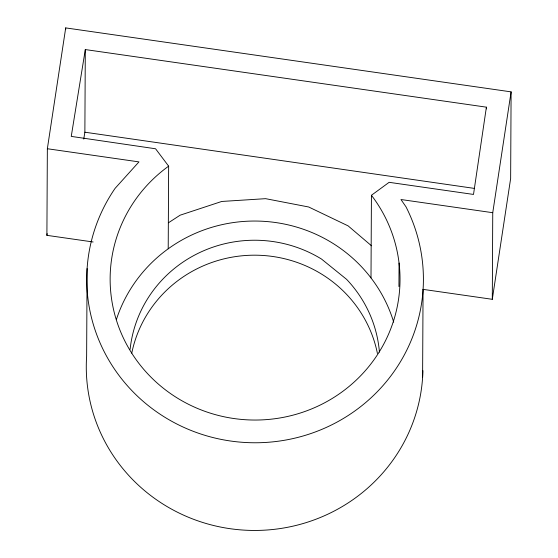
<?xml version="1.0" encoding="UTF-8"?>
<svg xmlns="http://www.w3.org/2000/svg" width="558" height="558" viewBox="0 0 558 558"><rect width="100%" height="100%" fill="white"/><g stroke="black" fill="none" stroke-linecap="round" stroke-linejoin="round"><path stroke-width="0.84" d="M486.395 108.894L486.395 107.164L85.304 49.564L71.25 136.396L155.57 148.777L168.642 166.151L168.209 248.798M93.13 241.984L46.9 235.343L47.353 148.735L65.704 27.9L511.1 91.868L510.647 178.469L492.295 299.311L422.811 289.33M65.691 29.63L65.704 27.9M83.756 139.082L84.872 132.204L85.304 49.564M87.097 268.531L86.636 356.213A168.335 163.55 0.3 0 0 247.236 530.288A168.335 163.55 0.3 0 0 422.915 370.651M371 277.919L371.433 195.279L389.128 182.32L473.505 194.435L486.395 107.164M398.935 286.547L399.061 263.055M422.601 377.592L423.062 289.909M492.295 299.311L492.749 212.703L511.1 91.868M46.9 235.343L47.158 233.628M168.481 222.754L180.136 215.186L221.749 201.459L265.594 198.669L308.7 206.997L348.122 225.878L371.482 245.771M84.872 132.204L474.216 188.381M47.353 148.735L138.963 161.89L115.081 188.367A168.335 163.55 0.3 0 0 244.125 442.417A168.335 163.55 0.3 0 0 406.029 206.879L400.965 199.52L492.749 212.703M130.112 349.322A125.194 121.63 0.3 0 1 321.485 259.038L346.609 279.356A125.194 121.63 0.3 0 1 379.433 352.105M131.758 353.165A125.194 121.63 0.3 0 1 254.65 255.187A125.194 121.63 0.3 0 1 377.41 353.388M371.433 195.279A144.947 140.825 0.3 0 1 341.517 392.288A144.947 140.825 0.3 0 1 138.726 363.167A144.947 140.825 0.3 0 1 168.642 166.151M116.385 319.553A144.947 140.825 0.3 0 1 256.01 221.052A144.947 140.825 0.3 0 1 393.704 322.175"/></g></svg>
